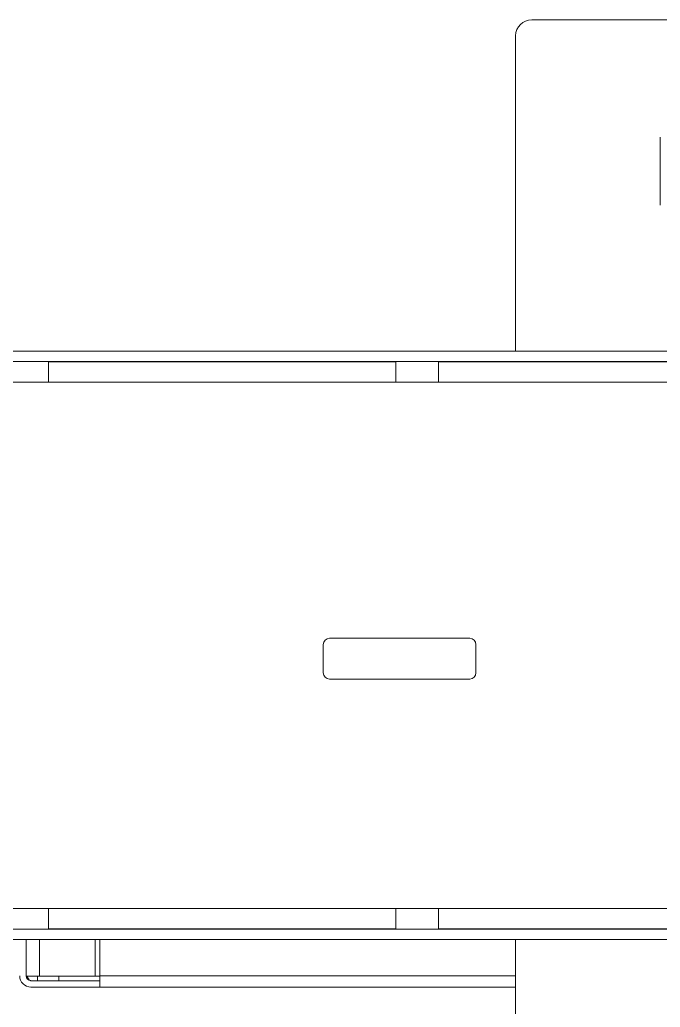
# Model space of a CAD drawing. Header units: inches. Extents: x 40138 to 76695, y -14500 to -5279.
# Drawn here: x 72253.6 to 72373.5, y -10813.6 to -10628.9 of the extents above; entities that cross this region are included whole.
import ezdxf

# ---------------------------------------------------------------- set-up
doc = ezdxf.new("R2010")
doc.units = ezdxf.units.IN
doc.header["$LTSCALE"] = 2
doc.header["$MEASUREMENT"] = 0
doc.layers.add('M-OBJECT-DETAILS', color=7, linetype='Continuous', lineweight=9)

msp = doc.modelspace()

# ---------------------------------------------------------------- linework, layer by layer
at = {"layer": 'M-OBJECT-DETAILS', "lineweight": 15}
for p, q in [((72349.446, -10628.943), (72413.446, -10628.943)), ((72346.446, -10690.943), (72346.446, -10631.943)), ((72373.508, -10650.898), (72373.508, -10663.603)), ((72346.446, -10800.947), (72346.446, -10859.947))]:
    msp.add_line(p, q, dxfattribs=at)
at = {"layer": 'M-OBJECT-DETAILS', "linetype": 'Continuous', "lineweight": 5}
for p, q in [((72001.806, -10690.943), (72502.234, -10690.943)), ((72001.806, -10692.84), (72502.234, -10692.84)), ((72259.02, -10692.84), (72259.02, -10696.738)), ((72259.02, -10692.944), (72324.02, -10692.944)), ((72324.02, -10692.84), (72324.02, -10696.738)), ((72332.02, -10692.84), (72332.02, -10696.738)), ((72332.02, -10692.944), (72397.02, -10692.944)), ((72105.02, -10696.738), (72399.02, -10696.738)), ((72259.02, -10696.738), (72251.02, -10696.738)), ((72332.02, -10696.738), (72324.02, -10696.738)), ((72310.445, -10751.116), (72310.445, -10745.782)), ((72311.588, -10744.639), (72337.877, -10744.639)), ((72339.02, -10745.782), (72339.02, -10751.116)), ((72337.877, -10752.259), (72311.588, -10752.259)), ((72105.02, -10795.156), (72399.02, -10795.156)), ((72259.02, -10795.156), (72251.02, -10795.156)), ((72259.02, -10795.156), (72259.02, -10799.05)), ((72332.02, -10795.156), (72324.02, -10795.156)), ((72324.02, -10795.156), (72324.02, -10799.05)), ((72332.02, -10795.156), (72332.02, -10799.05)), ((71973.644, -10799.05), (72530.395, -10799.05)), ((72259.02, -10798.95), (72324.02, -10798.95)), ((72332.02, -10798.95), (72397.02, -10798.95)), ((71955.506, -10800.947), (72548.534, -10800.947)), ((72254.848, -10807.794), (72254.848, -10800.947)), ((72257.337, -10800.947), (72257.337, -10807.847)), ((72267.759, -10807.847), (72267.759, -10800.947)), ((72268.634, -10800.947), (72268.634, -10807.794)), ((72257.337, -10807.847), (72254.849, -10807.847)), ((72268.634, -10808.683), (72255.737, -10808.683)), ((72256.948, -10807.847), (72256.948, -10808.683)), ((72257.337, -10807.847), (72267.759, -10807.847)), ((72260.948, -10807.847), (72260.948, -10808.683)), ((72267.759, -10807.847), (72268.634, -10807.847)), ((72268.634, -10807.794), (72268.634, -10809.897)), ((72346.446, -10807.794), (72268.634, -10807.794)), ((72255.737, -10809.897), (72268.634, -10809.897)), ((72346.446, -10809.897), (72268.634, -10809.897))]:
    msp.add_line(p, q, dxfattribs=at)
at = {"layer": 'M-OBJECT-DETAILS', "lineweight": 15}
msp.add_arc((72349.446, -10631.943), 3, 90, 180, dxfattribs=at)
at = {"layer": 'M-OBJECT-DETAILS', "linetype": 'Continuous', "lineweight": 5}
for centre, radius, start, end in [((72311.588, -10745.782), 1.143, 90, 180), ((72337.877, -10745.782), 1.143, 0, 90), ((72311.588, -10751.116), 1.143, 180, 270), ((72337.877, -10751.116), 1.143, 270, 0), ((72255.737, -10807.794), 2.103, 180, 270), ((72255.737, -10807.794), 0.889, 180, 270)]:
    msp.add_arc(centre, radius, start, end, dxfattribs=at)
for points, knots in [([(72255.12, -10808.428), (72255.109, -10808.385), (72255.059, -10808.188), (72255.008, -10807.967), (72254.969, -10807.794)], [0, 0, 0, 0, 0.2207244, 1, 1, 1, 1]), ([(72255.737, -10808.683), (72255.663, -10808.666), (72255.527, -10808.633), (72255.329, -10808.404), (72255.146, -10808.116), (72255.026, -10807.898), (72254.969, -10807.794)], [0, 0, 0, 0, 0.28588296, 0.5313713, 0.77674135, 1, 1, 1, 1])]:
    msp.add_open_spline(points, degree=3, knots=knots, dxfattribs=at)

doc.saveas('drawing.dxf')
